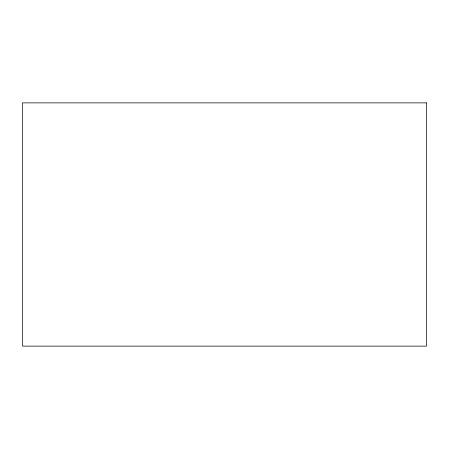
<?xml version="1.0" encoding="UTF-8"?>
<svg xmlns="http://www.w3.org/2000/svg" width="449" height="449" viewBox="0 0 449 449"><rect width="100%" height="100%" fill="white"/><g stroke="black" fill="none" stroke-linecap="round" stroke-linejoin="round"><path stroke-width="0.67" d="M426.55 102.872L22.45 102.872L22.45 346.128L426.55 346.128L426.55 102.872"/></g></svg>
